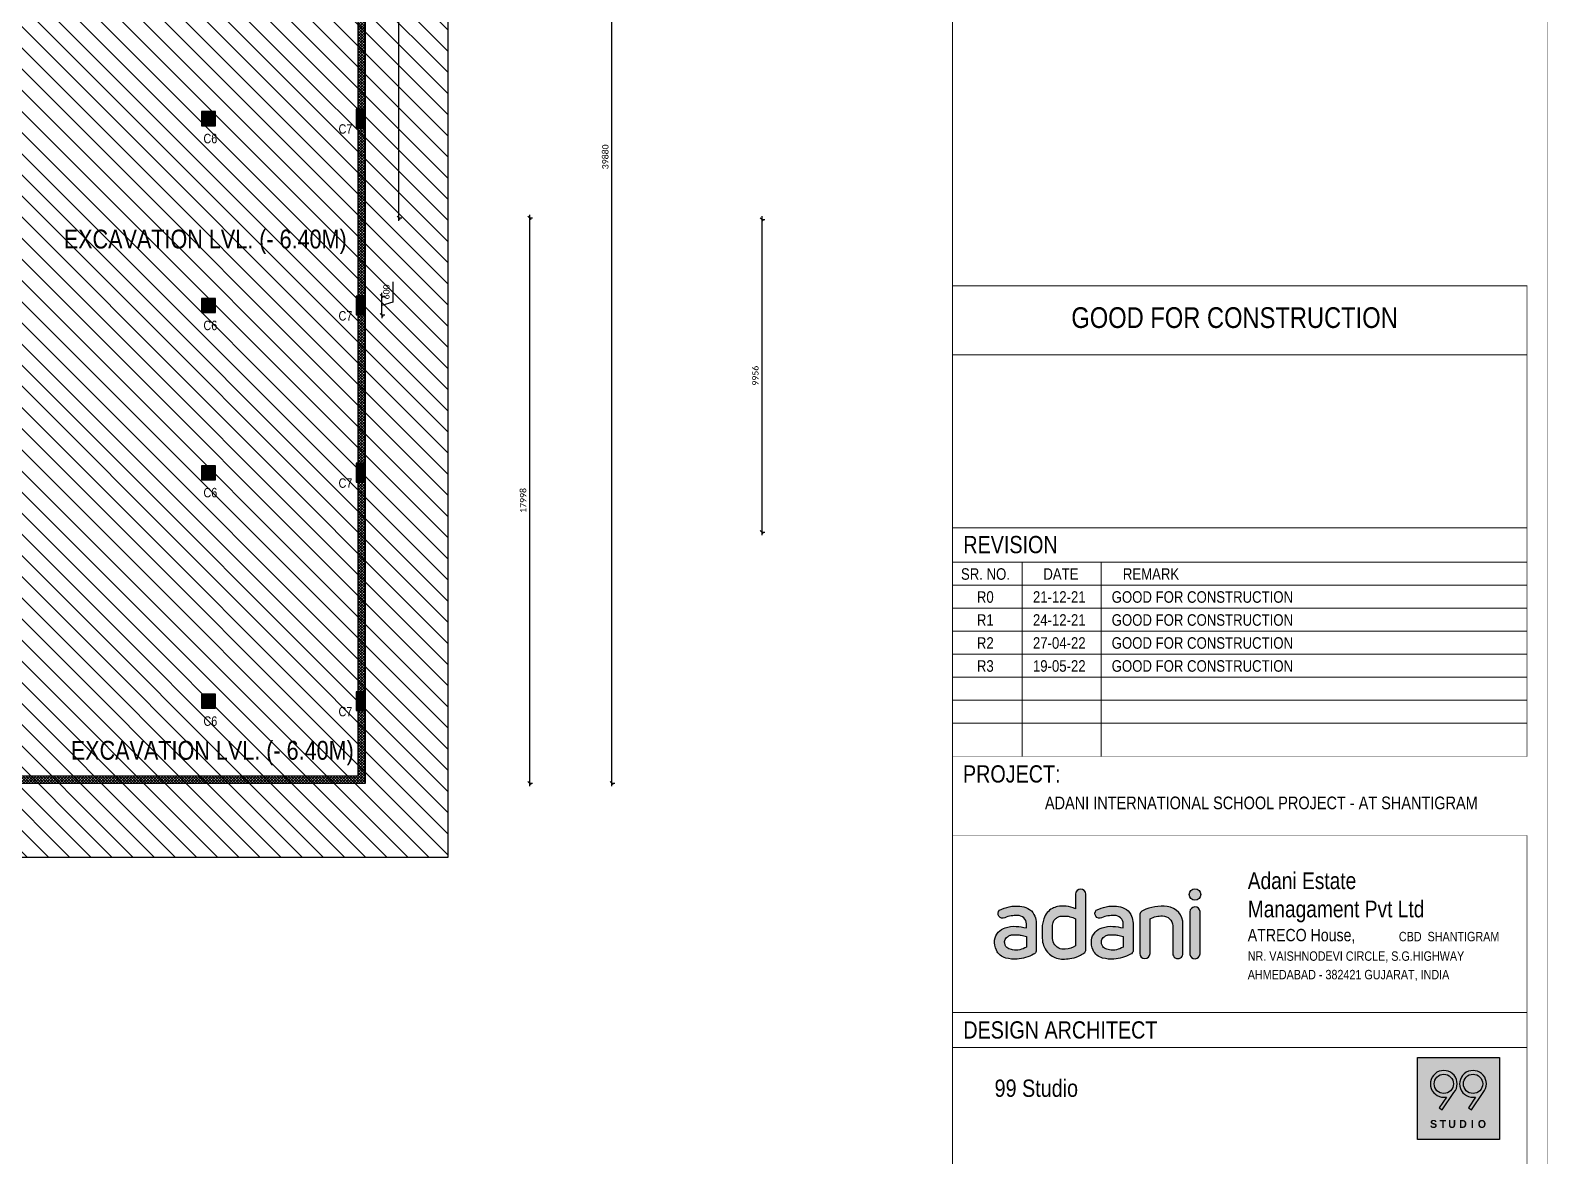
# Model space of a CAD drawing. Header units: millimetres. Extents: x 1112055 to 3390982, y -148532 to 766891.
# Drawn here: x 1686578 to 1734909, y 256367 to 292199 of the extents above; entities that cross this region are included whole.
import ezdxf
from ezdxf.enums import TextEntityAlignment as Align

# ---------------------------------------------------------------- set-up
doc = ezdxf.new("R2010")
doc.units = ezdxf.units.MM
doc.header["$PDMODE"] = 35
doc.header["$PDSIZE"] = -25
for name, color, linetype, lineweight in [('B COL. NO.', 3, 'Continuous', 20), ('B FINAL COLUMN', 1, 'Continuous', 30), ('B HATCH', 250, 'Continuous', 0), ('B TITLE BLOCK', 250, 'Continuous', 0), ('EXCAVATION LINE', 236, 'Continuous', 30), ('TB IL', 7, 'Continuous', 9), ('tb text', 7, 'Continuous', 13)]:
    doc.layers.add(name, color=color, linetype=linetype, lineweight=lineweight)
doc.layers.add('B-COL HT', color=7, linetype='Continuous', lineweight=0, true_color=0x4e4f45)
for name, color, linetype in [('FORMAT TEXT', 7, 'Continuous'), ('Logo Color', 251, 'Continuous'), ('Logo Font', 255, 'Continuous'), ('Logo Line', 251, 'Continuous')]:
    doc.layers.add(name, color=color, linetype=linetype)
doc.styles.add('A', font='GOTHICB.TTF')
doc.styles.add('Cali', font='calibri.ttf')
doc.styles.add('SWINC', font='swissc.ttf')
doc.dimstyles.new('1.100', dxfattribs={"dimtxt": 200, "dimasz": 100, "dimexe": 100, "dimexo": 100, "dimgap": 100, "dimtad": 1, "dimdec": 0, "dimzin": 0, "dimdsep": 46, "dimtxsty": 'Cali', "dimblk": 'OBLIQUE', "dimcen": 0, "dimdle": 100, "dimclrd": 256, "dimclre": 256, "dimclrt": 3, "dimadec": 0, "dimazin": 0, "dimtfac": 1, "dimtdec": 0, "dimtofl": 0, "dimtmove": 1, "dimatfit": 0, "dimfxl": 100, "dimfxlon": 1, "dimtolj": 1, "dimtzin": 0, "dimlwd": -1, "dimlwe": -1, "dimarcsym": 0})

# ---------------------------------------------------------------- blocks, each defined once
blk = doc.blocks.new('A$C448A1362')
h = blk.add_hatch(color=144)
h.set_gradient(color1=(0, 128, 167), color2=(196, 60, 91), rotation=5, tint=1)
edge = h.paths.add_edge_path()
edge.add_arc((14.81933344435538, -0.6985207138125133), 0.7431945778757773, 0, 360)
edge = h.paths.add_edge_path()
edge.add_line((14.15277161007043, -2.943220954840626), (14.15074250250791, -8.452755263949484))
edge.add_arc((14.81271016430946, -8.345192536199875), 0.6706496295921845, 189.2292944955668, 356.1382558233712)
edge.add_line((15.48183706351529, -8.390360206402192), (15.48183706351529, -2.906189741824846))
edge.add_arc((14.81858030050353, -2.970500210281671), 0.6663672936405483, 5.538180628108128, 177.6538117834876)
edge = h.paths.add_edge_path()
edge.add_line((7.658612856253058, -3.439845030765127), (7.658612856253058, -8.334052471542009))
edge.add_arc((8.327457436545956, -8.32652838341778), 0.668886899624382, 180.6445149192386, 359.3554850807614)
edge.add_line((8.996302016838627, -8.334052471542464), (8.996302016838627, -3.840593774361196))
edge.add_arc((10.43994891255898, -6.488699477092041), 3.016053741622978, 86.78809535472402, 118.5975448000749, ccw=False)
edge.add_arc((10.61373491564996, -4.807273183709412), 1.329898324167716, 3.2061460087869023, 90.20678352166891, ccw=False)
edge.add_line((11.94155164382369, -4.732893824975463), (11.94155164382369, -8.320863272386077))
edge.add_arc((12.60398342205281, -8.339524168990692), 0.6626945675571669, 178.3863879075979, 362.4913548570173)
edge.add_line((13.26605160525287, -8.310717734573473), (13.26605160525287, -4.586290803584006))
edge.add_arc((10.97818174704571, -4.509470264667243), 2.28915920881283, 358.0768837756475, 443.9565772997473)
edge.add_arc((10.59401221925009, -8.138142946765356), 5.938111340575273, 83.95657729974697, 114.9107743569737)
edge.add_arc((8.408866964090748, -3.432967517766201), 0.7502856299517944, 114.9107743569736, 180.5252106281581)
edge = h.paths.add_edge_path(flags=16)
edge.add_line((5.507758839991311, -6.128919827983509), (5.507758839991311, -7.509220247381791))
edge.add_arc((4.146227910375046, -5.350103415743206), 2.552557925878734, 260.598114554046, 302.23537625721383, ccw=False)
edge.add_arc((4.087928553207348, -5.702189379883976), 2.195677916363923, 243.4590382901451, 260.5981145540465, ccw=False)
edge.add_arc((3.365096810479827, -7.149373683017757), 0.5780165996690875, 209.8633087811852, 243.4590382901451, ccw=False)
edge.add_arc((4.137351262187394, -6.705965495283408), 1.468515201089699, 195.2092911337714, 209.8633087811827, ccw=False)
edge.add_arc((3.574157333157927, -6.859079973122107), 0.8848788031333445, 166.7985330258342, 195.2092911337714, ccw=False)
edge.add_arc((3.587606153449087, -6.862234728725753), 0.8986926820288219, 147.3576210444231, 166.798533025833, ccw=False)
edge.add_arc((3.389644337597701, -6.73542645901648), 0.6635986204241061, 120.63220694506651, 147.3576210444251, ccw=False)
edge.add_arc((4.530526850433716, -8.662080861807453), 2.902707839709622, 112.49789540908989, 120.632206945066, ccw=False)
edge.add_arc((3.650891727382941, -6.538233166334294), 0.6039066340219512, 97.65291712801451, 112.49789540909, ccw=False)
edge.add_arc((4.113118942007532, -9.978226818855319), 4.074815783988947, 87.68643739568421, 97.65291712801928, ccw=False)
edge.add_arc((4.113118942007304, -9.978226818858502), 4.074815783992284, 79.75290279672708, 87.68643739568432, ccw=False)
edge.add_arc((3.750854027135574, -11.98215784152194), 6.111228171535338, 73.29237366723208, 79.75290279672572, ccw=False)
edge = h.paths.add_edge_path()
edge.add_line((6.790154819498412, -4.403163846067628), (6.789647542607781, -8.021569906915602))
edge.add_arc((6.267806578629234, -7.927663462294049), 0.530222983307471, 290.01279134982053, 349.79867748199996, ccw=False)
edge.add_arc((3.985686338293817, -4.071748072450418), 5.002758515494103, 273.6188457994145, 299.5013455248223, ccw=False)
edge.add_arc((4.003606063649386, -4.355086746707229), 4.718853741165793, 255.66704751986748, 273.6188457994148, ccw=False)
edge.add_arc((3.293400358615145, -7.134654667361929), 1.849988117091353, 205.0891047683781, 255.66704751986708, ccw=False)
edge.add_arc((3.859586546516539, -6.869564954474072), 2.475159577771575, 173.9289781433874, 205.0891047683788, ccw=False)
edge.add_arc((3.123595983136966, -6.791286721989991), 1.735017975735576, 136.2598033714836, 173.9289781433874, ccw=False)
edge.add_arc((3.557998223588356, -7.206993982662198), 2.336281506215076, 109.5799741139754, 136.2598033714825, ccw=False)
edge.add_arc((3.91599006055776, -8.213464895504103), 3.404523919590422, 85.56592316711209, 109.5799741139746, ccw=False)
edge.add_arc((3.508382811704678, -13.46992161850562), 8.67676072668705, 76.65013801281992, 85.56592316711192, ccw=False)
edge.add_line((5.511817055116353, -5.027621698430494), (5.511817055116353, -4.501575562849439))
edge.add_arc((4.472484140997949, -4.465110926590796), 1.039972391973434, 357.9906215679799, 455.6588950534437)
edge.add_arc((4.086198299446323, -6.903609543656557), 3.484972647131051, 85.32993988743719, 113.1845555418632)
edge.add_arc((2.444315375492806, -3.165488927077377), 0.5988448662169389, 133.8620426340904, 296.78541516636506, ccw=False)
edge.add_arc((4.224328531941637, -6.831218957114515), 4.648377712036712, 84.78407122185848, 118.17724551367121, ccw=False)
edge.add_arc((4.305412553357883, -5.453939858085732), 3.269732674621548, 65.0770173786932, 84.00498154086301, ccw=False)
edge.add_arc((5.011671825826625, -3.985957337240734), 1.640984457002071, 25.615854055559396, 65.8410484831349, ccw=False)
edge.add_arc((4.440738750321316, -4.424729147798871), 2.350214712372408, 6.139679798615873, 29.24615656970508, ccw=False)
edge.add_line((6.777472897232656, -4.173367414613267), (6.790154819498412, -4.403163846067628))
edge = h.paths.add_edge_path()
edge.add_line((-0.6647863651678563, -0.6543876243279101), (-0.6647863651678563, -2.554646856619684))
edge.add_arc((-2.400736746012171, -6.432294233545463), 4.248490661933166, 65.88282809930101, 83.13487306898243)
edge.add_arc((-2.306256045762893, -5.647543298269056), 3.458072650285579, 83.13487306898298, 101.7924313308425)
edge.add_arc((-2.511163092840661, -4.666060909044745), 2.455428855959866, 101.7924313308415, 118.2655509453169)
edge.add_arc((-2.511163092840889, -4.66606090904429), 2.455428855959293, 118.2655509453176, 138.2614549608422)
edge.add_arc((-2.762000777547655, -4.442269798546704), 2.119271147127837, 138.261454960843, 163.1198987464418)
edge.add_arc((1.435355871833508, -5.715932123283665), 6.505615702627138, 163.1198987464423, 169.3828484008401)
edge.add_arc((-3.19076537750334, -4.848743643640091), 1.798916894248737, 169.3828484008401, 182.2402990978122)
edge.add_line((-4.988307303988677, -4.919064443836078), (-4.988307303988677, -6.369876351031735))
edge.add_arc((-2.069278757865959, -6.282007161035608), 2.9203507747582, 181.7242085214847, 219.8409375234252)
edge.add_arc((-2.492418944295423, -6.635066779090948), 2.369262114674396, 219.8409375234248, 238.8760015993548)
edge.add_arc((-2.291705121782343, -6.30265454861069), 2.757571179106963, 238.8760015993553, 256.8052270138245)
edge.add_arc((-2.291705121782343, -6.30265454861069), 2.757571179106969, 256.8052270138248, 274.3139534058478)
edge.add_arc((-3.081769659276461, 4.170752759902143), 13.2607355891034, 274.3139534058478, 278.35095906789)
edge.add_arc((-1.635209111257609, -5.683693761481891), 3.30068269457009, 278.3509590678898, 299.1663416277946)
edge.add_arc((-2.948734989847708, -3.330170478050832), 5.995941880507485, 299.166341627795, 305.5628000104232)
edge.add_arc((0.2806405914250263, -7.913759985370007), 0.3910279286526687, 311.2521827326039, 366.890062656182)
edge.add_line((0.6688445802926708, -7.866850455274061), (0.6647863651676289, -0.6543876243279101))
edge.add_arc((-2.273736754432321e-13, -0.6648689873070452), 0.6648689873071513, 0.9032798203518209, 179.0967201796482)
edge = h.paths.add_edge_path(flags=16)
edge.add_line((-0.6566699349179999, -3.865957618892708), (-0.6566699349179999, -7.331673335662117))
edge.add_arc((-2.177874036258572, -4.976513678812125), 2.803718767492351, 273.8152628129169, 302.8585285343123, ccw=False)
edge.add_arc((-2.222214389678811, -6.391559054528216), 1.40160951483312, 207.7678228712067, 279.4820398668521, ccw=False)
edge.add_arc((-1.983284873086404, -6.265757242648078), 1.671634346601225, 177.0124350050554, 207.7678228712068, ccw=False)
edge.add_line((-3.652647250965629, -6.178632963264818), (-3.652647250965629, -4.830798264866871))
edge.add_arc((-1.238173986717811, -5.021393273126478), 2.42198422805385, 159.7603310861371, 175.4865139123886, ccw=False)
edge.add_arc((-2.68210193758614, -4.488995900572945), 0.8830316980514378, 128.3998146419164, 159.7603310861371, ccw=False)
edge.add_arc((-2.214624559589311, -5.078809482746465), 1.635637279119564, 114.37650926095529, 128.3998146419147, ccw=False)
edge.add_arc((-2.394140627233583, -4.682636839643919), 1.200690406863742, 90.11877477638052, 114.3765092609566, ccw=False)
edge.add_arc((-2.371279833046856, -15.71044246335828), 12.22851972592457, 87.66288555333898, 90.11877477638222, ccw=False)
edge.add_arc((-1.946071046559382, -5.291973032022042), 1.801376886018847, 71.99206667147678, 87.66288555333881, ccw=False)
edge.add_arc((-6.364710685310456, -19.83489248203136), 17.00044722771216, 71.72441422244219, 72.98208476505982, ccw=False)
edge.add_arc((-1.948515104208809, -6.169105727444958), 2.640711107135314, 60.711755299823324, 69.72818362236211, ccw=False)
edge = h.paths.add_edge_path(flags=16)
edge.add_line((-7.044807818593881, -6.128919827983509), (-7.044807818593881, -7.509220247381791))
edge.add_arc((-8.406338748210146, -5.350103415743206), 2.552557925878734, 260.598114554046, 302.23537625721383, ccw=False)
edge.add_arc((-8.464638105377844, -5.702189379883976), 2.195677916363924, 243.4590382901451, 260.5981145540465, ccw=False)
edge.add_arc((-9.187469848105366, -7.149373683017757), 0.5780165996690874, 209.8633087811852, 243.4590382901451, ccw=False)
edge.add_arc((-8.41521539639757, -6.705965495283408), 1.468515201089699, 195.2092911337714, 209.8633087811827, ccw=False)
edge.add_arc((-8.978409325427265, -6.859079973122107), 0.8848788031333437, 166.7985330258342, 195.2092911337714, ccw=False)
edge.add_arc((-8.964960505136105, -6.862234728725753), 0.8986926820288219, 147.3576210444231, 166.798533025833, ccw=False)
edge.add_arc((-9.162922320987263, -6.73542645901648), 0.6635986204241063, 120.63220694506651, 147.3576210444251, ccw=False)
edge.add_arc((-8.022039808151249, -8.662080861807453), 2.902707839709622, 112.49789540908989, 120.632206945066, ccw=False)
edge.add_arc((-8.901674931202251, -6.538233166334294), 0.6039066340219509, 97.65291712801428, 112.49789540908989, ccw=False)
edge.add_arc((-8.43944771657766, -9.978226818855319), 4.074815783988947, 87.68643739568421, 97.65291712801928, ccw=False)
edge.add_arc((-8.439447716577888, -9.978226818858502), 4.074815783992284, 79.75290279672708, 87.68643739568432, ccw=False)
edge.add_arc((-8.801712631449618, -11.98215784152194), 6.111228171535338, 73.29237366723208, 79.75290279672572, ccw=False)
edge = h.paths.add_edge_path()
edge.add_line((-5.762411839086781, -4.403163846067628), (-5.762919115977411, -8.021569906915602))
edge.add_arc((-6.284760079955959, -7.927663462294049), 0.5302229833074719, 290.01279134982065, 349.798677482, ccw=False)
edge.add_arc((-8.566880320291148, -4.071748072450418), 5.002758515494103, 273.6188457994145, 299.5013455248223, ccw=False)
edge.add_arc((-8.548960594935807, -4.355086746707229), 4.718853741165793, 255.66704751986748, 273.6188457994148, ccw=False)
edge.add_arc((-9.259166299970047, -7.134654667361929), 1.849988117091353, 205.0891047683781, 255.66704751986708, ccw=False)
edge.add_arc((-8.692980112068653, -6.869564954474072), 2.475159577771575, 173.9289781433874, 205.0891047683788, ccw=False)
edge.add_arc((-9.428970675448227, -6.791286721989991), 1.735017975735576, 136.2598033714836, 173.9289781433874, ccw=False)
edge.add_arc((-8.994568434996836, -7.206993982662198), 2.336281506215077, 109.5799741139754, 136.2598033714825, ccw=False)
edge.add_arc((-8.636576598027432, -8.213464895504103), 3.404523919590422, 85.56592316711209, 109.5799741139746, ccw=False)
edge.add_arc((-9.044183846880514, -13.46992161850562), 8.67676072668705, 76.65013801281992, 85.56592316711192, ccw=False)
edge.add_line((-7.040749603468839, -5.027621698430494), (-7.040749603468839, -4.501575562849439))
edge.add_arc((-8.080082517587016, -4.465110926590796), 1.039972391973435, 357.9906215679799, 455.6588950534437)
edge.add_arc((-8.466368359138869, -6.903609543656557), 3.484972647131051, 85.32993988743719, 113.1845555418632)
edge.add_arc((-10.10825128309239, -3.165488927077377), 0.5988448662169391, 133.8620426340904, 296.7854151663651, ccw=False)
edge.add_arc((-8.328238126643555, -6.831218957114515), 4.648377712036713, 84.78407122185848, 118.17724551367121, ccw=False)
edge.add_arc((-8.24715410522731, -5.453939858085732), 3.269732674621548, 65.0770173786932, 84.00498154086301, ccw=False)
edge.add_arc((-7.540894832758568, -3.985957337240734), 1.640984457002071, 25.615854055559396, 65.8410484831349, ccw=False)
edge.add_arc((-8.111827908263876, -4.424729147798871), 2.350214712372407, 6.139679798615873, 29.24615656970508, ccw=False)
edge.add_line((-5.775093761352537, -4.173367414613267), (-5.762411839086781, -4.403163846067628))
at = {"layer": 'Defpoints'}
for points in [[(-0.6647863651678563, -0.6543876243279101), (-0.6647863651678563, -2.554646856619684, 0.07541875449206863), (-1.892903717377976, -2.214264063008386, 0.08158927728195095), (-3.012971091884083, -2.262455367618031, 0.07200158244177832), (-3.673952880372099, -2.503411890666257, 0.08747065465243846), (-4.343380748454138, -3.031402128400487, 0.1088927901249689), (-4.789962039753391, -3.826897298314407, 0.02733407760724219), (-4.95888524433235, -4.517301146458749, 0.05616014285171117), (-4.988307303988677, -4.919064443836078), (-4.988307303988677, -6.369876351031735, 0.1678662430565968), (-4.311599931891351, -8.152954621588151, 0.08324764646749883), (-3.717071416075441, -8.663275173559896, 0.07839098920922768), (-2.921153974680465, -8.987425106671026, 0.07654520455502953), (-2.084276282893143, -9.052413098854458, 0.01761658224182823), (-1.155830395295652, -8.949379339873985, 0.09107480465804352), (-0.02663203675820114, -8.565878010559345, 0.02791706392525837), (0.5384744194011546, -8.207740525776217, 0.2476503926846541), (0.6688445802926708, -7.866850455274061), (0.6647863651676289, -0.6543876243279101, 0.9843577705796193), (-0.6647863651678563, -0.6543876243279101, -0.9843577705796193)], [(-0.6566699349179999, -3.865957618892708), (-0.6566699349179999, -7.331673335661662, -0.1274079101730488), (-1.99131543415956, -7.77401878428941, -0.3235416448118485), (-3.462418416980199, -7.044554615566767, -0.1350070942812793), (-3.652647250965629, -6.178632963264818), (-3.652647250965629, -4.830798264866871, -0.06872631680704114), (-3.510609721589844, -4.183512952425872, -0.1376965565907644), (-3.230592877963318, -3.79696796176745, -0.06126469009804751), (-2.889702807461617, -3.588984436609962, -0.10624137210056), (-2.396629669771301, -3.48194901268721, -0.01071624843410108), (-1.872612641752767, -3.492094550499814, -0.06848360903983725), (-1.389177764984424, -3.578838898797358, -0.005487678053938331), (-1.033576664654447, -3.691961645407218, -0.03936189994623337), (-0.6566699349179999, -3.865957618892708, 1.356783517631229)], [(7.658612856253058, -3.439845030765127), (7.658612856253058, -8.334052471542464, 0.9888138903809678), (8.996302016838627, -8.334052471542464), (8.996302016838627, -3.840593774361196, -0.1396930776755655), (10.60893525214442, -3.477383520671765, -0.3989627704076013), (11.94155164382369, -4.732893824975463), (11.94155164382369, -8.320863272386077, 1.036479897949533), (13.26605160525287, -8.310717734573473), (13.26605160525287, -4.586290803584006, 0.3933042129500563), (11.21918935156964, -2.233033307961932, 0.1358904779811795), (8.092841874630494, -2.752484843964567, 0.2943844530381903), (7.658612856253058, -3.439845030765127, 4.248669503008863)], [(14.15277161007043, -2.943220954840626), (14.15074250250791, -8.452755263949484, 0.891820705005876), (15.48183706351529, -8.390360206402192), (15.48183706351529, -2.906189741824846, 0.933458803029733), (14.15277161007043, -2.943220954840626, 1.924318933905837)], [(-7.044807818593881, -6.128919827983509), (-7.044807818593881, -7.509220247381791, -0.1837024111024695), (-8.82332059713508, -7.86837228594618, -0.07492305019557059), (-9.445749341935425, -7.666476083476255, -0.1476481128128201), (-9.688734972545944, -7.437186928912297, -0.06402749356167123), (-9.83229433259362, -7.091224089504294, -0.1246042540064638), (-9.839903485953073, -6.656995071127085, -0.08503102905075369), (-9.72170797043691, -6.377485504390961, -0.1171430805373001), (-9.501042523013666, -6.164429210327171, -0.03550754085689274), (-9.132759500417933, -5.980287699029532, -0.06486417715555219), (-8.982098263901435, -5.939705547779113, -0.04351440527225555), (-8.274954278366295, -5.906732549888375, -0.03463040874682313), (-7.714563698912571, -5.96840552179242, -0.02819684536750116), (-7.044807818593881, -6.128919827983509, 0.4870208130656629)], [(5.507758839991311, -6.128919827983509), (5.507758839991311, -7.509220247381791, -0.1837024111024695), (3.729246061450112, -7.86837228594618, -0.07492305019557059), (3.106817316649767, -7.666476083476255, -0.1476481128128201), (2.86383168603902, -7.437186928912297, -0.06402749356167123), (2.720272325991345, -7.091224089504294, -0.1246042540064638), (2.712663172632119, -6.656995071127085, -0.08503102905075369), (2.830858688148282, -6.377485504390961, -0.1171430805373001), (3.051524135571299, -6.164429210327171, -0.03550754085689274), (3.419807158167259, -5.980287699029532, -0.06486417715555219), (3.57046839468353, -5.939705547779113, -0.04351440527225555), (4.277612380218898, -5.906732549888375, -0.03463040874682313), (4.838002959672622, -5.96840552179242, -0.02819684536750116), (5.507758839991311, -6.128919827983509, 0.4870208130656629)]]:
    blk.add_lwpolyline(points, format="xyb", dxfattribs=at)
for points in [[(-5.762411839086781, -4.403163846067628), (-5.762919115977411, -8.021569906915602, -0.2669481187597852), (-6.103301909588708, -8.425869588745854, -0.1134162915094906), (-8.2511122645069, -9.064531194046367, -0.07849008793115403), (-9.717142478421238, -8.927059156686255, -0.2243418394939228), (-10.9346070159279, -7.919099975008749, -0.1368057198153948), (-11.15425790956988, -6.607789212736179, -0.1658590459996468), (-10.68249040128603, -5.591713600808589, -0.1169414544130342), (-9.777508428406009, -5.005808792133166, -0.1051662217590635), (-8.373365995148106, -4.819130896382148, -0.03892208847284846), (-7.040749603468839, -5.027621698430494), (-7.040749603468839, -4.501575562849439, 0.4539793650940807), (-8.182629884272046, -3.43020676984338, 0.1221406884645016), (-9.838381655281182, -3.700078075657302, -0.8610727055752213), (-10.52320545762882, -2.733715599011475, -0.1467451494329428), (-7.905656701989301, -2.20208941763326, -0.08277711465856903), (-6.869290014436729, -2.488700860838208, -0.1773403027500228), (-6.061197927666626, -3.276501871983101, -0.1011640304320547), (-5.775093761352537, -4.173367414613267)], [(6.790154819498412, -4.403163846067628), (6.789647542607781, -8.021569906915602, -0.2669481187597852), (6.449264748996484, -8.425869588745854, -0.1134162915094906), (4.301454394078291, -9.064531194046367, -0.07849008793115403), (2.835424180163955, -8.927059156686255, -0.2243418394939228), (1.617959642657297, -7.919099975008749, -0.1368057198153948), (1.398308749015314, -6.607789212736179, -0.1658590459996468), (1.870076257299161, -5.591713600808589, -0.1169414544130342), (2.775058230179184, -5.005808792133166, -0.1051662217590635), (4.179200663437086, -4.819130896382148, -0.03892208847284846), (5.511817055116353, -5.027621698430494), (5.511817055116353, -4.501575562849439, 0.4539793650940807), (4.369936774313146, -3.43020676984338, 0.1221406884645016), (2.71418500330401, -3.700078075657302, -0.8610727055752213), (2.029361200956373, -2.733715599011475, -0.1467451494329428), (4.646909956595891, -2.20208941763326, -0.08277711465856903), (5.683276644148464, -2.488700860838208, -0.1773403027500228), (6.491368730918566, -3.276501871983101, -0.1011640304320547), (6.777472897232656, -4.173367414613267)]]:
    blk.add_lwpolyline(points, format="xyb", close=True, dxfattribs=at)
blk.add_circle((14.81933344435538, -0.6985207138125133), 0.7431945778757773, dxfattribs=at)
blk = doc.blocks.new('Z$W@#6E2766C7')
at = {"layer": 'Logo Font', "style": 'A'}
for s, p in [('S', (0.477201075365187, 0.4427458525618988)), ('T', (0.8451072909420388, 0.4427458525618988)), ('U', (1.170529324572427, 0.4427458525618988)), ('D', (1.588321054015565, 0.4427458525618988)), ('I', (2.031184820887617, 0.4427458525618988)), ('O', (2.298338986166228, 0.4427458525618988))]:
    blk.add_text(s, height=0.30118144, dxfattribs=at).set_placement(p)
blk = doc.blocks.new('_Oblique')
at = {"color": 0, "linetype": 'ByBlock', "lineweight": -2}
blk.add_line((-0.5, -0.5), (0.5, 0.5), dxfattribs=at)
blk = doc.blocks.new('*D3084')
at = {"transparency": 16777216}
for p, q in [((1698308.525283922, 308111.8916052912), (1698408.705283921, 308111.8916052912)), ((1698308.705283921, 308211.8916052912), (1698308.705283921, 286130.239548979)), ((1698308.525283922, 286230.239548979), (1698408.705283921, 286230.239548979))]:
    blk.add_line(p, q, dxfattribs=at)
at = {"layer": 'Defpoints', "color": 0, "transparency": 16777216}
for p in [(1697255.014638497, 308111.8916052912), (1697255.014638497, 286230.239548979), (1698308.705283921, 286230.239548979)]:
    blk.add_point(p, dxfattribs=at)
at = {"transparency": 16777216, "xscale": 100, "yscale": 100, "zscale": 100}
for p, rotation in [((1698308.705283921, 308111.8916052912), 90), ((1698308.705283921, 286230.239548979), 270)]:
    blk.add_blockref('_Oblique', p, dxfattribs=dict(at, rotation=rotation))
at = {"color": 3, "transparency": 16777216, "insert": (1698106.24374546, 297171.0655771351), "char_height": 200, "attachment_point": 5, "rotation": 90, "style": 'Cali'}
blk.add_mtext('\\A1;21882', dxfattribs=at)
blk = doc.blocks.new('*D5801')
at = {"transparency": 16777216}
for p, q in [((1709875.621119144, 286180.239548979), (1709975.801119144, 286180.239548979)), ((1709875.801119144, 286280.239548979), (1709875.801119144, 276124.4465386629)), ((1709875.621119144, 276224.4465386629), (1709975.801119144, 276224.4465386629))]:
    blk.add_line(p, q, dxfattribs=at)
at = {"layer": 'Defpoints', "color": 0, "lineweight": 40, "transparency": 16777216}
for p in [(1697255.014638497, 286180.239548979), (1697255.014638497, 276224.4465386629), (1709875.801119144, 276224.4465386629)]:
    blk.add_point(p, dxfattribs=at)
at = {"transparency": 16777216, "xscale": 100, "yscale": 100, "zscale": 100}
for p, rotation in [((1709875.801119144, 286180.239548979), 90), ((1709875.801119144, 276224.4465386629), 270)]:
    blk.add_blockref('_Oblique', p, dxfattribs=dict(at, rotation=rotation))
at = {"color": 3, "lineweight": 40, "transparency": 16777216, "insert": (1709673.339580682, 281202.3430438209), "char_height": 200, "attachment_point": 5, "rotation": 90, "style": 'Cali'}
blk.add_mtext('\\A1;9956', dxfattribs=at)
blk = doc.blocks.new('*D5802')
at = {"transparency": 16777216}
for p, q in [((1698121.614680726, 284195.7875835944), (1698121.614680726, 283544.095275902)), ((1697768.973142265, 283738.3567354053), (1697869.153142265, 283738.3567354053)), ((1697769.153142265, 283738.3567354053), (1697769.153142265, 283838.3567354053)), ((1697769.153142265, 283138.3567354053), (1697769.153142265, 283738.3567354053)), ((1698121.614680726, 283544.095275902), (1697769.153142265, 283438.3567354053)), ((1697768.973142265, 283138.3567354053), (1697869.153142265, 283138.3567354053)), ((1697769.153142265, 283138.3567354053), (1697769.153142265, 283038.3567354053))]:
    blk.add_line(p, q, dxfattribs=at)
at = {"layer": 'Defpoints', "color": 0, "lineweight": 40, "transparency": 16777216}
for p in [(1697255.014638497, 283738.3567354053), (1697769.153142265, 283738.3567354053), (1697255.014638497, 283138.3567354053)]:
    blk.add_point(p, dxfattribs=at)
at = {"transparency": 16777216, "xscale": 100, "yscale": 100, "zscale": 100}
for p, rotation in [((1697769.153142265, 283738.3567354053), 270), ((1697769.153142265, 283138.3567354053), 90)]:
    blk.add_blockref('_Oblique', p, dxfattribs=dict(at, rotation=rotation))
at = {"color": 3, "lineweight": 40, "transparency": 16777216, "insert": (1697919.153142265, 283869.9414297482), "char_height": 200, "attachment_point": 5, "rotation": 90, "style": 'Cali'}
blk.add_mtext('\\A1;600', dxfattribs=at)
blk = doc.blocks.new('*D5863')
at = {"transparency": 16777216}
for p, q in [((1702477.764726439, 286230.239548979), (1702577.944726438, 286230.239548979)), ((1702477.944726438, 286330.239548979), (1702477.944726438, 268131.8916053242)), ((1702477.764726439, 268231.8916053242), (1702577.944726438, 268231.8916053242))]:
    blk.add_line(p, q, dxfattribs=at)
at = {"layer": 'Defpoints', "color": 0, "lineweight": 40, "transparency": 16777216}
for p in [(1697255.014638497, 286230.239548979), (1697255.014638497, 268231.8916053242), (1702477.944726438, 268231.8916053242)]:
    blk.add_point(p, dxfattribs=at)
at = {"transparency": 16777216, "xscale": 100, "yscale": 100, "zscale": 100}
for p, rotation in [((1702477.944726438, 286230.239548979), 90), ((1702477.944726438, 268231.8916053242), 270)]:
    blk.add_blockref('_Oblique', p, dxfattribs=dict(at, rotation=rotation))
at = {"color": 3, "lineweight": 40, "transparency": 16777216, "insert": (1702275.483187977, 277231.0655771516), "char_height": 200, "attachment_point": 5, "rotation": 90, "style": 'Cali'}
blk.add_mtext('\\A1;17998', dxfattribs=at)
blk = doc.blocks.new('*D5864')
at = {"transparency": 16777216}
for p, q in [((1705096.319395692, 308111.8916052912), (1705196.499395692, 308111.8916052912)), ((1705096.499395692, 268131.8916053242), (1705096.499395692, 308211.8916052912)), ((1705096.319395692, 268231.8916053242), (1705196.499395692, 268231.8916053242))]:
    blk.add_line(p, q, dxfattribs=at)
at = {"layer": 'Defpoints', "color": 0, "lineweight": 40, "transparency": 16777216}
for p in [(1697255.014638497, 308111.8916052912), (1705096.499395692, 308111.8916052912), (1697255.014638497, 268231.8916053242)]:
    blk.add_point(p, dxfattribs=at)
at = {"transparency": 16777216, "xscale": 100, "yscale": 100, "zscale": 100}
for p, rotation in [((1705096.499395692, 308111.8916052912), 90), ((1705096.499395692, 268231.8916053242), 270)]:
    blk.add_blockref('_Oblique', p, dxfattribs=dict(at, rotation=rotation))
at = {"color": 3, "lineweight": 40, "transparency": 16777216, "insert": (1704894.037857231, 288171.8916053077), "char_height": 200, "attachment_point": 5, "rotation": 90, "style": 'Cali'}
blk.add_mtext('\\A1;39880', dxfattribs=at)

msp = doc.modelspace()

# ---------------------------------------------------------------- hatches: boundary and pattern name
at = {"layer": 'B HATCH', "lineweight": 0}
h = msp.add_hatch(dxfattribs=at)
h.set_pattern_fill('ANSI37', color=250, scale=20, style=0)
h.set_pattern_definition([(45, (-66975.52159664361, -141113.9532771565), (-44.90128060534577, 44.90128060534577), []), (135, (-66975.52159664361, -141113.9532771565), (-44.90128060534577, -44.90128060534576), [])])
h.paths.add_polyline_path([(1709655.014638494, 377475.925357861), (1709655.014638494, 381018.8408350851), (1702480.01521201, 380892.9216280544), (1702480.01521201, 377476.13056356)], flags=16)
h.paths.add_polyline_path([(1683791.014638494, 378022.6890504713), (1688740.014638494, 378022.6890504713), (1688740.014638494, 380651.5425982632), (1683791.014638494, 380564.6890504714)], flags=16)
h.paths.add_polyline_path([(1690630.014638494, 380684.9574754689), (1691080.014638494, 380692.8548479697), (1691080.014638494, 377475.6666389477), (1690630.014638494, 377475.6666389477)], flags=16)
h.paths.add_polyline_path([(1646565.01463867, 377207.4741874892), (1646565.01463867, 268461.8916052926), (1697025.014638497, 268461.8916052926), (1697025.014638497, 308341.8916052912), (1709655.014638494, 308341.8916052912), (1709655.014638494, 377245.925357767), (1690616.610763876, 377246.4698580159), (1690616.610763876, 374586.8916052915), (1690400.014638494, 374586.8916052916), (1690400.014638494, 380680.9210406351), (1688970.014638494, 380655.8249457994), (1688970.014638494, 374586.8916052916), (1688740.014638494, 374586.8916052916), (1688740.014638494, 377792.6890504713), (1679289.014638494, 377792.6890504713), (1679289.014638494, 377207.4741874892)], flags=16)
h.paths.add_polyline_path([(1702254.702806388, 380888.9674591739), (1702254.702806388, 377476.1370677234), (1694825.014638494, 377476.3495575457), (1694825.014638494, 380758.5785368928)], flags=16)
h.paths.add_polyline_path([(1691310.014638494, 377476.4500266899), (1691310.014638494, 380696.8912828034), (1694595.01463848, 380754.5421020589), (1694595.014885602, 377476.3560753558)], flags=16)
h.paths.add_polyline_path([(1679059.014638494, 377437.4741874917), (1646335.01463867, 377437.4741874892), (1646335.01463867, 268231.8916052391), (1697255.014638497, 268231.8916053242), (1697255.014638497, 308111.8916052912), (1709885.014638494, 308111.8916052912), (1709885.014638494, 381252.9126863359), (1683561.014638494, 380790.9339447571), (1683561.014638494, 378022.6890504713), (1679059.014638494, 378022.6890504713)])
at = {"layer": 'B-COL HT', "lineweight": 0}
h = msp.add_hatch(color=250, dxfattribs=at)
h.dxf.hatch_style = 1
h.paths.add_polyline_path([(1692030.014638497, 289161.8916053241), (1692480.014638497, 289161.8916053241), (1692480.014638497, 289611.8916053241), (1692030.014638497, 289611.8916053241)])
h = msp.add_hatch(color=250, dxfattribs=at)
h.dxf.hatch_style = 1
h.paths.add_polyline_path([(1697255.014638497, 289688.3567354053), (1696955.014638497, 289688.3567354053), (1696955.014638497, 289088.3567354053), (1697255.014638497, 289088.3567354053)])
h = msp.add_hatch(color=250, dxfattribs=at)
h.dxf.hatch_style = 1
h.paths.add_polyline_path([(1697255.014638497, 283738.3567354053), (1696955.014638497, 283738.3567354053), (1696955.014638497, 283138.3567354053), (1697255.014638497, 283138.3567354053)])
h = msp.add_hatch(color=250, dxfattribs=at)
h.dxf.hatch_style = 1
h.paths.add_polyline_path([(1692030.014638497, 283211.8916053241), (1692480.014638497, 283211.8916053241), (1692480.014638497, 283661.8916053241), (1692030.014638497, 283661.8916053241)])
h = msp.add_hatch(color=250, dxfattribs=at)
h.dxf.hatch_style = 1
h.paths.add_polyline_path([(1697255.014638497, 278413.3567354388), (1696955.014638497, 278413.3567354388), (1696955.014638497, 277813.3567354388), (1697255.014638497, 277813.3567354388)])
h = msp.add_hatch(color=250, dxfattribs=at)
h.dxf.hatch_style = 1
h.paths.add_polyline_path([(1692030.014638497, 277886.8916053241), (1692480.014638497, 277886.8916053241), (1692480.014638497, 278336.8916053241), (1692030.014638497, 278336.8916053241)])
h = msp.add_hatch(color=250, dxfattribs=at)
h.dxf.hatch_style = 1
h.paths.add_polyline_path([(1697255.014638497, 271136.8916052817), (1696955.014638497, 271136.8916052817), (1696955.014638497, 270536.8916052817), (1697255.014638497, 270536.8916052817)])
h = msp.add_hatch(color=250, dxfattribs=at)
h.dxf.hatch_style = 1
h.paths.add_polyline_path([(1692030.014638497, 270611.8916052817), (1692480.014638497, 270611.8916052817), (1692480.014638497, 271061.8916052817), (1692030.014638497, 271061.8916052817)])
at = {"layer": 'EXCAVATION LINE', "lineweight": 0}
h = msp.add_hatch(dxfattribs=at)
h.set_pattern_fill('ANSI31', color=250, scale=150, angle=270)
h.set_pattern_definition([(315, (-268566.2725917879, -141113.9532771659), (336.7596045400933, 336.7596045400932), [])])
edge = h.paths.add_edge_path()
edge.add_line((1686169.994028437, 311478.3567355569), (1684819.992968622, 311478.3567355569))
edge.add_line((1684819.992968622, 311478.3567355569), (1684819.992968622, 305958.356735557))
edge.add_line((1684819.992968622, 305958.356735557), (1686169.994028436, 305958.356735557))
edge.add_line((1686169.994028436, 305958.356735557), (1686169.994028437, 303528.356735557))
edge.add_line((1686169.994028437, 303528.356735557), (1684819.992968622, 303528.356735557))
edge.add_line((1684819.992968622, 303528.356735557), (1684819.992968622, 298553.3567354054))
edge.add_line((1684819.992968622, 298553.3567354054), (1686169.994028437, 298553.3567354053))
edge.add_line((1686169.994028437, 298553.3567354053), (1686169.994028437, 296123.3567354053))
edge.add_line((1686169.994028437, 296123.3567354053), (1684819.992968622, 296123.3567354053))
edge.add_line((1684819.992968622, 296123.3567354053), (1684819.992968621, 290603.3567354054))
edge.add_line((1684819.992968621, 290603.3567354054), (1686169.994028437, 290603.3567354053))
edge.add_line((1686169.994028437, 290603.3567354053), (1686169.994028437, 288173.3567354054))
edge.add_line((1686169.994028437, 288173.3567354054), (1684819.992968621, 288173.3567354053))
edge.add_line((1684819.992968621, 288173.3567354053), (1684819.992968622, 284653.3567354054))
edge.add_line((1684819.992968622, 284653.3567354054), (1686169.994028436, 284653.3567354053))
edge.add_line((1686169.994028436, 284653.3567354053), (1686169.994028437, 282223.3567354053))
edge.add_line((1686169.994028437, 282223.3567354053), (1684819.992968621, 282223.3567354053))
edge.add_line((1684819.992968621, 282223.3567354053), (1684819.992968621, 279328.3567354388))
edge.add_line((1684819.992968621, 279328.3567354388), (1686169.99195693, 279328.3567354388))
edge.add_line((1686169.99195693, 279328.3567354388), (1686169.99195693, 276898.3567354388))
edge.add_line((1686169.99195693, 276898.3567354388), (1684819.992968621, 276898.3567354387))
edge.add_line((1684819.992968621, 276898.3567354387), (1684819.992968621, 276210.8567354388))
edge.add_line((1684819.992968621, 276210.8567354388), (1652100.012906393, 276210.8567354388))
edge.add_line((1652100.012906393, 276210.8567354388), (1652100.012906393, 274468.356735437))
edge.add_line((1652100.012906393, 274468.356735437), (1645620.007159353, 274468.356735437))
edge.add_line((1645620.007159353, 274468.356735437), (1645620.007159354, 265862.3328050053))
edge.add_line((1645620.007159354, 265862.3328050053), (1699877.90769756, 265862.3328050053))
edge.add_line((1699877.90769756, 265862.3328050053), (1699877.90769756, 307068.9016864498))
edge.add_line((1699877.90769756, 307068.9016864498), (1711193.418957984, 307068.9016864498))
edge.add_line((1711193.418957984, 307068.9016864498), (1711193.418957984, 329723.2377330087))
edge.add_line((1711193.418957984, 329723.2377330087), (1684819.992968621, 329723.2377330087))
edge.add_line((1684819.992968621, 329723.2377330087), (1684819.992968622, 313959.7712657627))
edge.add_arc((1684871.407675847, 313959.771442782), 51.41470722512082, 180.0001972676939, 270)
edge.add_line((1684871.407675847, 313908.3567355569), (1686169.994028437, 313908.3567355569))
edge.add_line((1686169.994028437, 313908.3567355569), (1686169.994028437, 311478.3567355569))
at = {"layer": 'Logo Color'}
h = msp.add_hatch(color=22, dxfattribs=at)
edge = h.paths.add_edge_path(flags=0)
edge.add_arc((1731600.135152759, 258652.7132617445), 307.1893068638838, 180, 360, ccw=False)
edge.add_arc((1731600.135152759, 258652.7132617445), 307.1893068638838, 0, 180, ccw=False)
edge = h.paths.add_edge_path(flags=16)
edge.add_line((1731683.495943757, 258234.2721582227), (1731451.286028399, 257894.2342815493))
edge.add_line((1731451.286028402, 257894.2342815497), (1731549.949659506, 257826.8574538515))
edge.add_line((1731549.949659498, 257826.8574538571), (1731925.185907061, 258376.3367328771))
edge.add_arc((1731600.135152759, 258652.7132617445), 426.6637769954773, 319.6269312612779, 641.266816491063)
edge = h.paths.add_edge_path(flags=0)
edge.add_arc((1732531.941616686, 258652.7132617445), 307.1893068638838, 180, 360, ccw=False)
edge.add_arc((1732531.941616686, 258652.7132617445), 307.1893068638838, 0, 180, ccw=False)
edge = h.paths.add_edge_path(flags=16)
edge.add_line((1732615.302407669, 258234.2721582227), (1732383.092492311, 257894.2342815493))
edge.add_line((1732383.092492314, 257894.2342815497), (1732481.756123418, 257826.8574538515))
edge.add_line((1732481.756123425, 257826.8574538571), (1732856.992370988, 258376.3367328771))
edge.add_arc((1732531.941616686, 258652.7132617445), 426.6637769954765, 319.6269312612779, 641.2668164910631)
h.paths.add_polyline_path([(1730764.783534663, 259491.3298297641), (1733375.160384344, 259491.3298297641), (1733375.160384344, 256880.9529800848), (1730764.783534663, 256880.9529800848)])
at = {"layer": 'Logo Font'}
h = msp.add_hatch(color=256, dxfattribs=at)
edge = h.paths.add_edge_path(flags=16)
edge.add_arc((1731600.135152759, 258652.7132617501), 307.1893068638814, 180, 360, ccw=False)
edge.add_arc((1731600.135152759, 258652.7132617501), 307.1893068638814, 0, 180, ccw=False)
edge = h.paths.add_edge_path()
edge.add_line((1731683.495943757, 258234.2721582227), (1731451.286028399, 257894.2342815493))
edge.add_line((1731451.286028402, 257894.2342815497), (1731549.949659506, 257826.8574538515))
edge.add_line((1731549.949659498, 257826.8574538496), (1731925.185907061, 258376.3367328696))
edge.add_arc((1731600.135152759, 258652.7132617501), 426.6637769954742, 319.6269312612787, 641.2668164910637)
h = msp.add_hatch(color=256, dxfattribs=at)
edge = h.paths.add_edge_path()
edge.add_line((1732615.302407669, 258234.2721582227), (1732383.092492311, 257894.2342815493))
edge.add_line((1732383.092492314, 257894.2342815497), (1732481.756123418, 257826.8574538515))
edge.add_line((1732481.756123425, 257826.8574538496), (1732856.992370988, 258376.3367328696))
edge.add_arc((1732531.941616686, 258652.7132617501), 426.6637769954735, 319.6269312612787, 641.2668164910638)
edge = h.paths.add_edge_path(flags=16)
edge.add_arc((1732531.941616686, 258652.7132617501), 307.1893068638814, 180, 360, ccw=False)
edge.add_arc((1732531.941616686, 258652.7132617501), 307.1893068638814, 0, 180, ccw=False)

# ---------------------------------------------------------------- linework, layer by layer
at = {"layer": 'B FINAL COLUMN', "color": 16, "lineweight": 30}
msp.add_lwpolyline([(1679059.014638494, 377437.4741874917), (1646335.01463867, 377437.4741874892), (1646335.01463867, 268231.8916052391), (1697255.014638497, 268231.8916053242), (1697255.014638497, 308111.8916052912), (1709885.014638494, 308111.8916052912), (1709885.014638494, 381252.9126863359), (1683561.014638494, 380790.9339447571), (1683561.014638494, 378022.6890504713), (1679059.014638494, 378022.6890504713), (1679059.014638494, 377437.4741874917)], dxfattribs=at)
msp.add_lwpolyline([(1646565.01463867, 268461.8916052926), (1697025.014638497, 268461.8916052926), (1697025.014638497, 308341.8916052912), (1709655.014638494, 308341.8916052912), (1709655.014638494, 377245.925357767), (1690616.610763876, 377246.4698580159), (1690616.610763876, 374586.8916052915), (1690400.014638494, 374586.8916052916), (1690400.014638494, 380680.9210406351), (1688970.014638494, 380655.8249457994), (1688970.014638494, 374586.8916052916), (1688740.014638494, 374586.8916052916), (1688740.014638494, 377792.6890504713), (1679289.014638494, 377792.6890504713), (1679289.014638494, 377207.4741874892), (1646565.01463867, 377207.4741874892)], close=True, dxfattribs=at)
at = {"layer": 'B FINAL COLUMN', "color": 5, "lineweight": 30}
for points in [[(1692030.014638497, 289161.8916053241), (1692480.014638497, 289161.8916053241), (1692480.014638497, 289611.8916053241), (1692030.014638497, 289611.8916053241)], [(1697255.014638497, 289688.3567354053), (1696955.014638497, 289688.3567354053), (1696955.014638497, 289088.3567354053), (1697255.014638497, 289088.3567354053)], [(1697255.014638497, 283738.3567354053), (1696955.014638497, 283738.3567354053), (1696955.014638497, 283138.3567354053), (1697255.014638497, 283138.3567354053)], [(1692030.014638497, 283211.8916053241), (1692480.014638497, 283211.8916053241), (1692480.014638497, 283661.8916053241), (1692030.014638497, 283661.8916053241)], [(1697255.014638497, 278413.3567354388), (1696955.014638497, 278413.3567354388), (1696955.014638497, 277813.3567354388), (1697255.014638497, 277813.3567354388)], [(1692030.014638497, 277886.8916053241), (1692480.014638497, 277886.8916053241), (1692480.014638497, 278336.8916053241), (1692030.014638497, 278336.8916053241)], [(1697255.014638497, 271136.8916052817), (1696955.014638497, 271136.8916052817), (1696955.014638497, 270536.8916052817), (1697255.014638497, 270536.8916052817)], [(1692030.014638497, 270611.8916052817), (1692480.014638497, 270611.8916052817), (1692480.014638497, 271061.8916052817), (1692030.014638497, 271061.8916052817)]]:
    msp.add_lwpolyline(points, close=True, dxfattribs=at)
at = {"layer": 'B TITLE BLOCK', "color": 250, "lineweight": 0}
for p, q in [((1715949.082595723, 383677.9670019448), (1715949.082595723, 218839.1212603546)), ((1734251.718925943, 284067.243317493), (1715949.082595722, 284067.243317493)), ((1734251.718925943, 281870.9269578686), (1715949.082595722, 281870.9269578686)), ((1734251.718925943, 276358.9144376027), (1715949.082595723, 276358.9144376027)), ((1734251.718925943, 275260.7562577909), (1715949.082595723, 275260.7562577909)), ((1718175.377212178, 275260.7562577909), (1718175.377212178, 269076.1606375626)), ((1720684.287324788, 275260.7562577909), (1720684.287324788, 269076.1606375626)), ((1734251.718925943, 274528.6508045829), (1715949.082595723, 274528.6508045829)), ((1734251.718925943, 273796.545351375), (1715949.082595723, 273796.545351375)), ((1734251.718925943, 273064.439898167), (1715949.082595723, 273064.439898167)), ((1734251.718925943, 272332.3344449591), (1715949.082595723, 272332.3344449591)), ((1734251.718925943, 271600.2289917512), (1715949.082595722, 271600.2289917512)), ((1734251.718925943, 270868.1235385425), (1715949.082595723, 270868.1235385425)), ((1734251.718925943, 270136.0180853353), (1715949.082595722, 270136.0180853353)), ((1715949.082595719, 260925.7525419809), (1734251.718925943, 260925.7525419809)), ((1734251.718925943, 259808.9601373496), (1715949.082595722, 259808.9601373496))]:
    msp.add_line(p, q, dxfattribs=at)
at = {"layer": 'B TITLE BLOCK', "color": 1, "const_width": 8.389066461453254}
msp.add_lwpolyline([(1643287.566154872, 384330.6444140066), (1734904.396338005, 384330.6444140066), (1734904.396338005, 218186.4438482929), (1643287.566154872, 218186.4438482929)], close=True, dxfattribs=at)
at = {"layer": 'B TITLE BLOCK', "color": 250, "lineweight": 0}
for points, const_width in [([(1643940.243566934, 383677.9670019449), (1734251.718925943, 383677.9670019449), (1734251.718925943, 218839.1212603546), (1643940.243566934, 218839.1212603546)], 8.389066461453254), ([(1734251.718925943, 284067.243317493), (1715949.082595722, 284067.243317493), (1715949.082595722, 269076.1606375626), (1734251.718925943, 269076.1606375626)], 15.26111845840563), ([(1715949.082595719, 266563.6976107595), (1734251.718925943, 266563.6976107595), (1734251.718925943, 260925.7525419809), (1715949.082595719, 260925.7525419809)], 15.26111845840563), ([(1734251.718925943, 260925.7525419767), (1715949.082595722, 260925.7525419767), (1715949.082595722, 253748.860565299), (1734251.718925943, 253748.860565299)], 15.26111845840563)]:
    msp.add_lwpolyline(points, close=True, dxfattribs=dict(at, const_width=const_width))
at = {"layer": 'EXCAVATION LINE', "color": 42}
for points in [[(1711193.418957984, 329723.2377330087), (1711193.418957984, 307068.9016864498), (1699877.90769756, 307068.9016864498), (1699877.90769756, 265862.3328050052)], [(1699877.90769756, 265862.3328050053), (1645620.007159354, 265862.3328050053)]]:
    msp.add_lwpolyline(points, dxfattribs=at)
at = {"layer": 'Logo Font'}
for points in [[(1731683.495943757, 258234.2721582227), (1731451.286028402, 257894.2342815497), (1731549.949659498, 257826.8574538496), (1731925.185907098, 258376.3367328704, 5.918618956459519)], [(1732615.302407669, 258234.2721582227), (1732383.092492314, 257894.2342815497), (1732481.756123425, 257826.8574538496), (1732856.99237101, 258376.3367328704, 5.918618956459519)], [(1731907.324459599, 258652.7132617501, -1), (1731292.945845859, 258652.7132617501, -1)], [(1732839.130923571, 258652.7132617501, -1), (1732224.752309846, 258652.7132617501, -1)]]:
    msp.add_lwpolyline(points, format="xyb", close=True, dxfattribs=at)
at = {"layer": 'Logo Line'}
msp.add_lwpolyline([(1730764.783534663, 259491.3298297641), (1733375.160384344, 259491.3298297641), (1733375.160384344, 256880.9529800848), (1730764.783534663, 256880.9529800848)], close=True, dxfattribs=at)

# ---------------------------------------------------------------- block references
at = {"layer": 'Logo Font', "xscale": 834.901957593243, "yscale": 834.901957593243, "zscale": 834.901957593243}
msp.add_blockref('Z$W@#6E2766C7', (1730764.783534663, 256880.9529800848), dxfattribs=at)
at = {"layer": 'TB IL', "lineweight": 0, "xscale": 245.659242202028, "yscale": 245.659242202028, "zscale": 245.659242202028}
msp.add_blockref('A$C448A1362', (1720034.309883338, 264852.4901507975), dxfattribs=at)

# ---------------------------------------------------------------- texts
at = {"layer": 'B COL. NO.', "style": 'SWINC'}
for s, p in [('C7', (1696395.571871647, 288908.6584690145)), ('C6', (1692092.747546546, 288604.0925763774)), ('C7', (1696395.571871647, 282958.6584690145)), ('C6', (1692092.747546546, 282654.0925763774)), ('C7', (1696395.571871647, 277633.658469048)), ('C6', (1692092.747546546, 277329.0925763774)), ('C7', (1696395.571871647, 270357.1933388909)), ('C6', (1692092.747546546, 270054.092576335))]:
    msp.add_text(s, height=300, dxfattribs=at).set_placement(p)
at = {"layer": 'EXCAVATION LINE', "color": 42, "style": 'SWINC'}
for p in [(1687643.119529199, 285253.5234608797), (1687867.006549872, 268974.6102466565)]:
    msp.add_text('EXCAVATION LVL. (- 6.40M) ', height=600, dxfattribs=at).set_placement(p)
at = {"layer": 'FORMAT TEXT', "lineweight": 0, "style": 'SWINC'}
msp.add_text('GOOD FOR CONSTRUCTION', height=658.8949078876719, dxfattribs=at).set_placement((1724935.488019973, 283052.5088143391), align=Align.MIDDLE)
for s, height, p in [('REVISION', 549.0790899063935, (1716295.721900855, 275551.1556462634)), ('SR. NO.', 366.0527266042622, (1716221.362357152, 274705.1029748557)), ('DATE', 366.0527266042622, (1718845.326677167, 274705.1029748557)), ('REMARK', 366.0527266042622, (1721377.657631515, 274705.1029748557)), ('R3', 366.0527266042622, (1716728.437282016, 271776.681162024)), ('19-05-22', 366.0527266042622, (1718513.365725017, 271776.681162024)), ('GOOD FOR CONSTRUCTION', 366.0527266042622, (1721022.275837649, 271776.681162024)), ('PROJECT:', 549.0790899063935, (1716283.917697726, 268248.2478034458)), ('DESIGN ARCHITECT', 549.0790899063935, (1716295.721900855, 260095.7010729455)), ('99 Studio', 549.0790899063935, (1717292.463352115, 258239.9956166009))]:
    msp.add_text(s, height=height, dxfattribs=at).set_placement(p)
at = {"layer": 'FORMAT TEXT', "color": 252, "lineweight": 0, "style": 'SWINC'}
for s, p in [('R0', (1716728.437282017, 273972.9975216479)), ('21-12-21', (1718513.365725017, 273972.9975216479)), ('GOOD FOR CONSTRUCTION', (1721022.275837649, 273972.9975216479)), ('R1', (1716728.437282016, 273240.8920684399)), ('24-12-21', (1718513.365725017, 273240.8920684399)), ('GOOD FOR CONSTRUCTION', (1721022.275837649, 273240.8920684399)), ('R2', (1716728.437282016, 272508.786615232)), ('27-04-22', (1718513.365725017, 272508.786615232)), ('GOOD FOR CONSTRUCTION', (1721022.275837649, 272508.786615232))]:
    msp.add_text(s, height=366.0527266042622, dxfattribs=at).set_placement(p)
at = {"layer": 'tb text', "lineweight": 0, "style": 'SWINC'}
for s, height, p in [('Adani Estate', 532.0951338686584, (1725356.11210249, 264855.9176503619)), ('Managament Pvt Ltd', 532.0951338686584, (1725356.11210249, 263955.4198657795)), ('ATRECO House,', 393.0533544374392, (1725356.11210249, 263193.9638606286)), ('  CBD  SHANTIGRAM', 299.3022683370212, (1729979.168223731, 263193.9638606284)), ('NR. VAISHNODEVI CIRCLE, S.G.HIGHWAY', 299.3022683370212, (1725356.11210249, 262572.6062013881)), ('AHMEDABAD - 382421 GUJARAT, INDIA', 299.3022683370212, (1725356.11210249, 261982.4989041814))]:
    msp.add_text(s, height=height, dxfattribs=at).set_placement(p)
at = {"layer": 'tb text', "lineweight": 0, "insert": (1718896.152472658, 267800.9407839), "char_height": 402.6579992644246, "width": 25935.69039247171, "attachment_point": 1, "style": 'SWINC'}
msp.add_mtext('ADANI INTERNATIONAL SCHOOL PROJECT - AT SHANTIGRAM', dxfattribs=at)

# ---------------------------------------------------------------- dimensions: what is measured, and where the dimension line sits
dim = msp.add_linear_dim(base=(1698308.705283921, 286230.239548979), p1=(1697255.014638497, 308111.8916052912), p2=(1697255.014638497, 286230.239548979), angle=90, dimstyle='1.100', override={"dimfxl": 0.18, "dimarcsym": 2})
dim.commit()
dim.dimension.update_dxf_attribs({"geometry": '*D3084', "text_midpoint": (1698106.24374546, 297171.0655771351)})
at = {"color": 4, "lineweight": 40}
for base, p1, p2, picture, middle in [((1705096.499395692, 308111.8916052912), (1697255.014638497, 268231.8916053242), (1697255.014638497, 308111.8916052912), '*D5864', (1704894.037857231, 288171.8916053077)), ((1702477.944726438, 268231.8916053242), (1697255.014638497, 286230.239548979), (1697255.014638497, 268231.8916053242), '*D5863', (1702275.483187977, 277231.0655771516))]:
    dim = msp.add_linear_dim(base=base, p1=p1, p2=p2, angle=90, dimstyle='1.100', override={"dimfxl": 0.18, "dimarcsym": 2}, dxfattribs=at)
    dim.commit()
    dim.dimension.update_dxf_attribs({"geometry": picture, "text_midpoint": middle})
at = {"color": 2, "lineweight": 40}
for base, p1, p2, picture, middle in [((1709875.801119144, 276224.4465386629), (1697255.014638497, 286180.239548979), (1697255.014638497, 276224.4465386629), '*D5801', (1709673.339580682, 281202.3430438209)), ((1697769.153142265, 283738.3567354053), (1697255.014638497, 283138.3567354053), (1697255.014638497, 283738.3567354053), '*D5802', (1697919.153142265, 283644.095275902))]:
    dim = msp.add_linear_dim(base=base, p1=p1, p2=p2, angle=90, dimstyle='1.100', override={"dimfxl": 0.18, "dimarcsym": 2}, dxfattribs=at)
    dim.commit()
    dim.dimension.update_dxf_attribs({"geometry": picture, "text_midpoint": middle})

doc.saveas('drawing.dxf')
